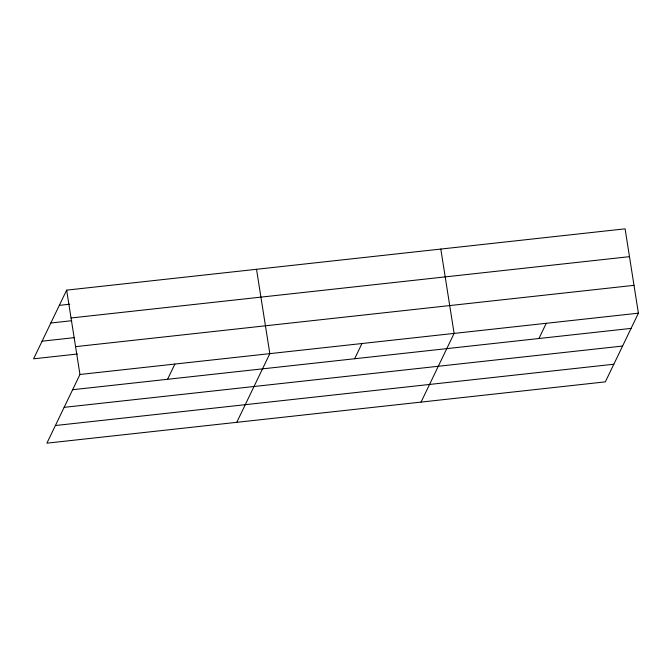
<?xml version="1.0" encoding="UTF-8"?>
<svg xmlns="http://www.w3.org/2000/svg" width="672" height="672" viewBox="0 0 672 672"><rect width="100%" height="100%" fill="white"/><g stroke="black" fill="none" stroke-linecap="round" stroke-linejoin="round"><path stroke-width="1.01" d="M66.654 290.136L79.96 374.48L46.906 443.167L605.346 381.864L638.4 313.177L625.094 228.833L66.654 290.136L33.6 358.823L77.414 354.01M167.563 379.285L174.896 364.056M236.771 422.327L269.833 353.64L256.528 269.296M354.648 358.747L361.973 343.526M421.058 402.091L454.112 333.404L440.815 249.06M538.927 338.52L546.26 323.291M59.329 305.365L69.762 304.214M71.047 317.974L629.488 256.662M50.837 323.005L71.702 320.712M42.092 341.183L74.432 337.63M75.566 346.651L634.007 285.34M79.96 374.48L638.4 313.177M72.635 389.71L631.075 328.398M64.142 407.35L622.583 346.046M55.39 425.527L613.83 364.224"/></g></svg>
